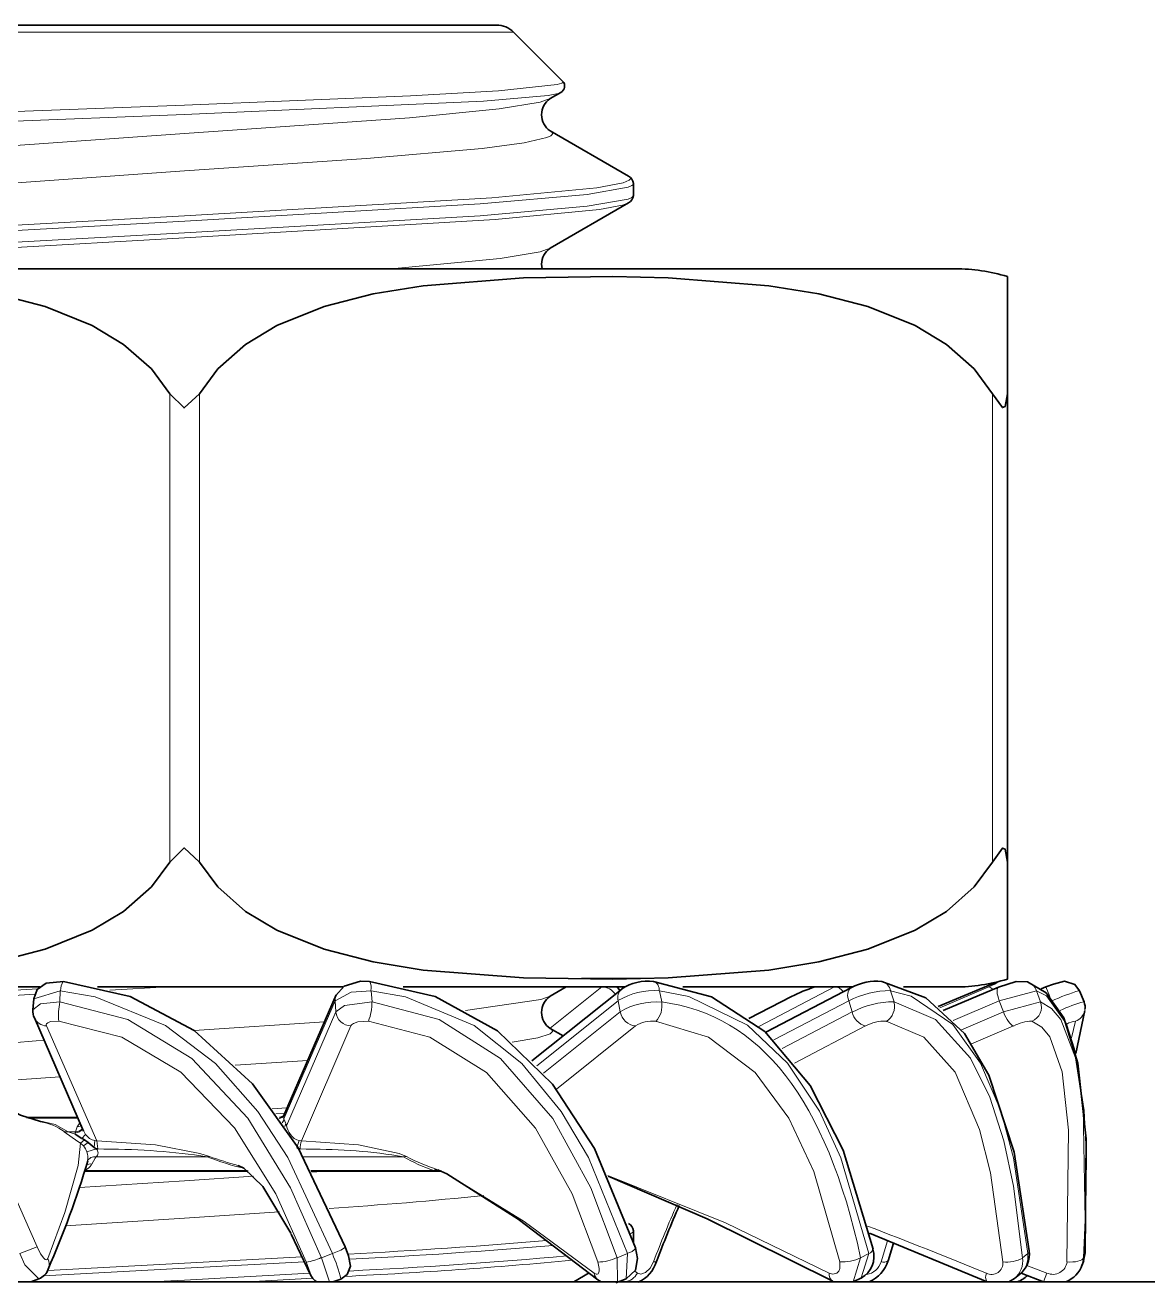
# Model space of a CAD drawing. Extents: x 218 to 1434, y 54 to 743.
# Drawn here: x 593.967 to 597.72, y 221.756 to 225.96 of the extents above; entities that cross this region are included whole.
import ezdxf

# ---------------------------------------------------------------- set-up
doc = ezdxf.new("R2010")
doc.units = 0

msp = doc.modelspace()

# ---------------------------------------------------------------- linework, layer by layer
at = {"color": 7, "lineweight": 13, "ltscale": 0.014305}
msp.add_line((593.4008, 225.9361), (593.973, 225.9361), dxfattribs=at)
at = {"color": 7, "lineweight": 35, "ltscale": 0.013568}
msp.add_line((593.4574, 225.9595), (594.0001, 225.9595), dxfattribs=at)
at = {"color": 7, "lineweight": 13, "ltscale": 0.040654}
msp.add_line((593.973, 225.9361), (595.5992, 225.9361), dxfattribs=at)
at = {"color": 7, "lineweight": 35, "ltscale": 0.038562}
msp.add_line((594.0001, 225.9595), (595.5426, 225.9595), dxfattribs=at)
at = {"color": 7, "lineweight": 35, "ltscale": 0.005814}
msp.add_line((595.5992, 225.9361), (595.7636, 225.7716), dxfattribs=at)
at = {"color": 7, "lineweight": 35, "ltscale": 0.001036}
msp.add_line((595.7576, 225.7347), (595.7217, 225.7139), dxfattribs=at)
at = {"color": 7, "lineweight": 13, "ltscale": 0.016383}
msp.add_line((594.499, 225.6924), (593.8441, 225.6672), dxfattribs=at)
at = {"color": 7, "lineweight": 13, "ltscale": 0.016338}
msp.add_line((594.5, 225.6609), (593.847, 225.6357), dxfattribs=at)
at = {"color": 7, "lineweight": 35, "ltscale": 0.007572}
for p, q in [((595.9836, 225.4546), (595.7217, 225.6066)), ((595.9836, 225.3659), (595.7217, 225.2139))]:
    msp.add_line(p, q, dxfattribs=at)
at = {"color": 7, "lineweight": 35, "ltscale": 0.00098381}
for p, q in [((596, 225.4299), (596, 225.3906)), ((596, 221.9299), (596, 221.8906))]:
    msp.add_line(p, q, dxfattribs=at)
at = {"color": 7, "lineweight": 13, "ltscale": 0.018028}
msp.add_line((593.7809, 225.2652), (594.5009, 225.305), dxfattribs=at)
at = {"color": 7, "lineweight": 13, "ltscale": 0.017906}
msp.add_line((593.7849, 225.2825), (594.5, 225.3223), dxfattribs=at)
at = {"color": 7, "lineweight": 13, "ltscale": 0.017981}
msp.add_line((594.499, 225.2655), (593.7809, 225.2258), dxfattribs=at)
at = {"color": 7, "lineweight": 13, "ltscale": 0.017865}
msp.add_line((594.5, 225.2482), (593.7865, 225.2085), dxfattribs=at)
at = {"color": 7, "lineweight": 35, "ltscale": 0.097885}
msp.add_line((591.9246, 225.1452), (595.84, 225.1452), dxfattribs=at)
at = {"color": 7, "lineweight": 35, "ltscale": 0.000378344}
msp.add_line((595.695, 225.1452), (595.6932, 225.1603), dxfattribs=at)
at = {"color": 7, "lineweight": 35, "ltscale": 0.030887}
msp.add_line((595.84, 225.1452), (597.0754, 225.1452), dxfattribs=at)
at = {"color": 7, "lineweight": 35, "ltscale": 0.009785}
for p, q in [((597.25, 224.7279), (597.25, 225.1193)), ((597.25, 222.7712), (597.25, 223.1626))]:
    msp.add_line(p, q, dxfattribs=at)
at = {"color": 7, "lineweight": 13, "ltscale": 0.039132}
for p, q in [((594.45, 224.7279), (594.45, 223.1626)), ((594.55, 224.7279), (594.55, 223.1626)), ((597.2, 224.7279), (597.2, 223.1626))]:
    msp.add_line(p, q, dxfattribs=at)
at = {"color": 7, "lineweight": 35, "ltscale": 0.039132}
msp.add_line((597.25, 224.7279), (597.25, 223.1626), dxfattribs=at)
at = {"color": 7, "lineweight": 13, "ltscale": 0.006113}
msp.add_line((595.8262, 222.7745), (596.0707, 222.7745), dxfattribs=at)
at = {"color": 7, "lineweight": 35, "ltscale": 0.019809}
msp.add_line((593.2231, 222.7452), (594.0154, 222.7452), dxfattribs=at)
at = {"color": 7, "lineweight": 13, "ltscale": 0.005726}
msp.add_line((594.0095, 222.7391), (593.7809, 222.7258), dxfattribs=at)
at = {"color": 7, "lineweight": 13, "ltscale": 0.002316}
msp.add_line((593.9956, 222.706), (594.0844, 222.7324), dxfattribs=at)
at = {"color": 7, "lineweight": 13, "ltscale": 0.000937861}
msp.add_line((594.0844, 222.7324), (594.0824, 222.695), dxfattribs=at)
at = {"color": 7, "lineweight": 35, "ltscale": 0.020505}
msp.add_line((594.2082, 222.7452), (595.0284, 222.7452), dxfattribs=at)
at = {"color": 7, "lineweight": 13, "ltscale": 0.004849}
msp.add_line((594.4432, 222.7452), (594.2495, 222.7348), dxfattribs=at)
at = {"color": 7, "lineweight": 13, "ltscale": 0.000939611}
msp.add_line((595.1234, 222.7324), (595.1265, 222.695), dxfattribs=at)
at = {"color": 7, "lineweight": 35, "ltscale": 0.015251}
msp.add_line((595.2299, 222.7452), (595.84, 222.7452), dxfattribs=at)
at = {"color": 7, "lineweight": 35, "ltscale": 0.009609}
msp.add_line((595.6608, 222.4982), (595.9611, 222.7381), dxfattribs=at)
at = {"color": 7, "lineweight": 13, "ltscale": 0.005533}
msp.add_line((595.7216, 222.6069), (595.8944, 222.7452), dxfattribs=at)
at = {"color": 7, "lineweight": 35, "ltscale": 0.001562}
msp.add_line((595.7757, 222.7452), (595.7217, 222.7139), dxfattribs=at)
at = {"color": 7, "lineweight": 13, "ltscale": 0.000347231}
msp.add_line((595.77, 222.7419), (595.7835, 222.7452), dxfattribs=at)
at = {"color": 7, "lineweight": 35, "ltscale": 0.003294}
msp.add_line((595.84, 222.7452), (595.9717, 222.7452), dxfattribs=at)
at = {"color": 7, "lineweight": 35, "ltscale": 0.000398593}
msp.add_line((595.9549, 222.733), (595.9455, 222.7459), dxfattribs=at)
at = {"color": 7, "lineweight": 13, "ltscale": 0.000956348}
msp.add_line((596.0872, 222.7324), (596.095, 222.695), dxfattribs=at)
at = {"color": 7, "lineweight": 35, "ltscale": 0.014194}
msp.add_line((596.165, 222.7452), (596.7328, 222.7452), dxfattribs=at)
at = {"color": 7, "lineweight": 13, "ltscale": 0.007117}
msp.add_line((596.4196, 222.6135), (596.672, 222.7452), dxfattribs=at)
at = {"color": 7, "lineweight": 35, "ltscale": 0.008073}
msp.add_line((596.4424, 222.5938), (596.7287, 222.7431), dxfattribs=at)
at = {"color": 7, "lineweight": 13, "ltscale": 0.000980357}
msp.add_line((596.8596, 222.7324), (596.8712, 222.695), dxfattribs=at)
at = {"color": 7, "lineweight": 35, "ltscale": 0.004306}
msp.add_line((596.9032, 222.7452), (597.0754, 222.7452), dxfattribs=at)
at = {"color": 7, "lineweight": 35, "ltscale": 0.004773}
msp.add_line((597.1951, 222.7539), (597.0192, 222.6796), dxfattribs=at)
at = {"color": 7, "lineweight": 13, "ltscale": 0.004444}
msp.add_line((597.024, 222.6756), (597.1876, 222.7452), dxfattribs=at)
at = {"color": 7, "lineweight": 35, "ltscale": 0.005026}
msp.add_line((597.0353, 222.6661), (597.2203, 222.7448), dxfattribs=at)
at = {"color": 7, "lineweight": 35, "ltscale": 0.000626552}
msp.add_line((597.2187, 222.7623), (597.1951, 222.7539), dxfattribs=at)
at = {"color": 7, "lineweight": 13, "ltscale": 0.00049045}
msp.add_line((597.1951, 222.7539), (597.2136, 222.7604), dxfattribs=at)
at = {"color": 7, "lineweight": 13, "ltscale": 0.003223}
msp.add_line((597.2228, 222.6988), (597.3473, 222.7324), dxfattribs=at)
at = {"color": 7, "lineweight": 13, "ltscale": 0.000999573}
msp.add_line((597.3473, 222.7324), (597.3613, 222.695), dxfattribs=at)
at = {"color": 7, "lineweight": 35, "ltscale": 0.00042389}
msp.add_line((597.3633, 222.739), (597.379, 222.7452), dxfattribs=at)
at = {"color": 7, "lineweight": 13, "ltscale": 0.000859751}
msp.add_line((597.3918, 222.7133), (597.379, 222.7452), dxfattribs=at)
at = {"color": 7, "lineweight": 35, "ltscale": 0.001004}
msp.add_line((597.4917, 222.7327), (597.5063, 222.6953), dxfattribs=at)
at = {"color": 7, "lineweight": 13, "ltscale": 0.005322}
msp.add_line((593.999, 222.7209), (593.7865, 222.7085), dxfattribs=at)
at = {"color": 7, "lineweight": 35, "ltscale": 0.000923371}
msp.add_line((593.9955, 222.7056), (593.993, 222.6688), dxfattribs=at)
at = {"color": 7, "lineweight": 35, "ltscale": 0.011066}
msp.add_line((594.8299, 222.3129), (595.0065, 222.7187), dxfattribs=at)
at = {"color": 7, "lineweight": 13, "ltscale": 0.010741}
msp.add_line((594.8317, 222.3048), (595.0032, 222.6988), dxfattribs=at)
at = {"color": 7, "lineweight": 13, "ltscale": 0.000933647}
msp.add_line((595.0032, 222.6988), (595.0057, 222.6615), dxfattribs=at)
at = {"color": 7, "lineweight": 13, "ltscale": 0.008695}
msp.add_line((595.6771, 222.4817), (595.9488, 222.6988), dxfattribs=at)
at = {"color": 7, "lineweight": 13, "ltscale": 0.000949374}
msp.add_line((595.9488, 222.6988), (595.9561, 222.6615), dxfattribs=at)
at = {"color": 7, "lineweight": 35, "ltscale": 0.004013}
msp.add_line((596.5286, 222.7129), (596.3855, 222.64), dxfattribs=at)
at = {"color": 7, "lineweight": 13, "ltscale": 0.007058}
msp.add_line((596.4694, 222.5683), (596.7197, 222.6988), dxfattribs=at)
at = {"color": 7, "lineweight": 13, "ltscale": 0.000972939}
msp.add_line((596.7197, 222.6988), (596.7309, 222.6615), dxfattribs=at)
at = {"color": 7, "lineweight": 13, "ltscale": 0.004174}
msp.add_line((597.0692, 222.6335), (597.2228, 222.6988), dxfattribs=at)
at = {"color": 7, "lineweight": 13, "ltscale": 0.000992801}
msp.add_line((597.2228, 222.6988), (597.2366, 222.6615), dxfattribs=at)
at = {"color": 7, "lineweight": 13, "ltscale": 0.003227}
msp.add_line((597.3613, 222.695), (597.2366, 222.6615), dxfattribs=at)
at = {"color": 7, "lineweight": 13, "ltscale": 0.010384}
msp.add_line((595.0057, 222.6615), (594.84, 222.2807), dxfattribs=at)
at = {"color": 7, "lineweight": 13, "ltscale": 0.008201}
msp.add_line((595.9561, 222.6615), (595.6998, 222.4568), dxfattribs=at)
at = {"color": 7, "lineweight": 13, "ltscale": 0.006597}
msp.add_line((596.7309, 222.6615), (596.4969, 222.5395), dxfattribs=at)
at = {"color": 7, "lineweight": 13, "ltscale": 0.003804}
for p, q in [((597.2366, 222.6615), (597.0966, 222.602)), ((597.2704, 222.6152), (597.1304, 222.5556))]:
    msp.add_line(p, q, dxfattribs=at)
at = {"color": 7, "lineweight": 35, "ltscale": 0.00365}
msp.add_line((597.5087, 222.6662), (597.4788, 222.5233), dxfattribs=at)
at = {"color": 7, "lineweight": 35, "ltscale": 0.010312}
msp.add_line((593.9977, 222.6416), (594.1622, 222.2634), dxfattribs=at)
at = {"color": 7, "lineweight": 13, "ltscale": 0.01049}
msp.add_line((594.0382, 222.6152), (594.207, 222.231), dxfattribs=at)
at = {"color": 7, "lineweight": 13, "ltscale": 0.010911}
msp.add_line((594.9675, 222.6288), (594.532, 222.5998), dxfattribs=at)
at = {"color": 7, "lineweight": 13, "ltscale": 0.010457}
msp.add_line((595.056, 222.6152), (594.8906, 222.231), dxfattribs=at)
at = {"color": 7, "lineweight": 35, "ltscale": 0.001256}
msp.add_line((595.7651, 222.5814), (595.7217, 222.6066), dxfattribs=at)
at = {"color": 7, "lineweight": 13, "ltscale": 0.008459}
msp.add_line((596.0068, 222.6152), (595.7427, 222.4037), dxfattribs=at)
at = {"color": 7, "lineweight": 13, "ltscale": 0.006709}
msp.add_line((596.7759, 222.6152), (596.538, 222.491), dxfattribs=at)
at = {"color": 7, "lineweight": 13, "ltscale": 0.001428}
msp.add_line((597.4783, 222.6305), (597.4648, 222.575), dxfattribs=at)
at = {"color": 7, "lineweight": 13, "ltscale": 0.006082}
msp.add_line((594.9114, 222.4999), (594.6687, 222.4837), dxfattribs=at)
at = {"color": 7, "lineweight": 13, "ltscale": 0.007981}
msp.add_line((594.083, 222.4452), (593.7646, 222.4217), dxfattribs=at)
at = {"color": 7, "lineweight": 13, "ltscale": 0.001229}
msp.add_line((594.793, 222.338), (594.842, 222.3407), dxfattribs=at)
at = {"color": 7, "lineweight": 13, "ltscale": 0.00072738}
msp.add_line((594.8052, 222.3212), (594.8342, 222.3228), dxfattribs=at)
at = {"color": 7, "lineweight": 35, "ltscale": 0.00029281}
msp.add_line((594.8188, 222.3093), (594.83, 222.3129), dxfattribs=at)
at = {"color": 7, "lineweight": 35, "ltscale": 0.004279}
msp.add_line((594.1422, 222.3093), (593.9711, 222.3093), dxfattribs=at)
at = {"color": 7, "lineweight": 13, "ltscale": 0.004176}
msp.add_line((594.1434, 222.3065), (593.9764, 222.3065), dxfattribs=at)
at = {"color": 7, "lineweight": 13, "ltscale": 0.000432369}
for p, q in [((594.1351, 222.2614), (594.1411, 222.2776)), ((594.8378, 222.2886), (594.8317, 222.3048))]:
    msp.add_line(p, q, dxfattribs=at)
at = {"color": 7, "lineweight": 13, "ltscale": 0.000407916}
msp.add_line((594.1411, 222.2776), (594.1498, 222.2915), dxfattribs=at)
at = {"color": 7, "lineweight": 13, "ltscale": 0.000348265}
msp.add_line((594.1411, 222.2776), (594.1547, 222.2809), dxfattribs=at)
at = {"color": 7, "lineweight": 35, "ltscale": 5.64575e-05}
msp.add_line((594.8188, 222.3093), (594.8166, 222.3093), dxfattribs=at)
at = {"color": 7, "lineweight": 13, "ltscale": 4.58161e-05}
msp.add_line((594.8188, 222.3093), (594.817, 222.3092), dxfattribs=at)
at = {"color": 7, "lineweight": 13, "ltscale": 0.000268191}
msp.add_line((594.8347, 222.2784), (594.8378, 222.2886), dxfattribs=at)
at = {"color": 7, "lineweight": 13, "ltscale": 0.000206565}
msp.add_line((594.8378, 222.2886), (594.84, 222.2807), dxfattribs=at)
at = {"color": 7, "lineweight": 13, "ltscale": 0.001406}
msp.add_line((594.0972, 222.2614), (594.1432, 222.2291), dxfattribs=at)
at = {"color": 7, "lineweight": 13, "ltscale": 0.000341799}
msp.add_line((594.1108, 222.2614), (594.0972, 222.2614), dxfattribs=at)
at = {"color": 7, "lineweight": 13, "ltscale": 0.000605774}
msp.add_line((594.1351, 222.2614), (594.1108, 222.2614), dxfattribs=at)
at = {"color": 7, "lineweight": 13, "ltscale": 0.000610156}
msp.add_line((594.1108, 222.2614), (594.134, 222.2537), dxfattribs=at)
at = {"color": 7, "lineweight": 13, "ltscale": 0.000102887}
msp.add_line((594.1351, 222.2614), (594.134, 222.2575), dxfattribs=at)
at = {"color": 7, "lineweight": 13, "ltscale": 9.34601e-05}
msp.add_line((594.134, 222.2537), (594.134, 222.2575), dxfattribs=at)
at = {"color": 7, "lineweight": 35, "ltscale": 0.000663846}
msp.add_line((594.1564, 222.2392), (594.1341, 222.2536), dxfattribs=at)
at = {"color": 7, "lineweight": 13, "ltscale": 0.000257309}
msp.add_line((594.1432, 222.2291), (594.1517, 222.2234), dxfattribs=at)
at = {"color": 7, "lineweight": 13, "ltscale": 0.000428745}
msp.add_line((594.165, 222.2343), (594.1517, 222.2234), dxfattribs=at)
at = {"color": 7, "lineweight": 13, "ltscale": 0.000450264}
msp.add_line((594.1564, 222.2392), (594.1689, 222.2521), dxfattribs=at)
at = {"color": 7, "lineweight": 35, "ltscale": 0.0002292}
msp.add_line((594.157, 222.2388), (594.165, 222.2343), dxfattribs=at)
at = {"color": 7, "lineweight": 13, "ltscale": 0.000430747}
msp.add_line((594.1689, 222.2521), (594.1608, 222.2673), dxfattribs=at)
at = {"color": 7, "lineweight": 35, "ltscale": 0.000377425}
msp.add_line((594.1773, 222.2255), (594.165, 222.2343), dxfattribs=at)
at = {"color": 7, "lineweight": 13, "ltscale": 0.000574625}
msp.add_line((594.1981, 222.209), (594.1994, 222.2319), dxfattribs=at)
at = {"color": 7, "lineweight": 13, "ltscale": 0.000192014}
msp.add_line((594.207, 222.231), (594.1994, 222.2319), dxfattribs=at)
at = {"color": 7, "lineweight": 13, "ltscale": 0.00068364}
msp.add_line((594.2093, 222.2038), (594.207, 222.231), dxfattribs=at)
at = {"color": 7, "lineweight": 13, "ltscale": 0.000605574}
msp.add_line((594.8754, 222.209), (594.8831, 222.2319), dxfattribs=at)
at = {"color": 7, "lineweight": 13, "ltscale": 0.000187467}
msp.add_line((594.8906, 222.231), (594.8831, 222.2319), dxfattribs=at)
at = {"color": 7, "lineweight": 13, "ltscale": 0.000346165}
msp.add_line((594.1517, 222.2234), (594.1617, 222.2138), dxfattribs=at)
at = {"color": 7, "lineweight": 13, "ltscale": 0.000487521}
msp.add_line((594.1773, 222.2255), (594.1617, 222.2138), dxfattribs=at)
at = {"color": 7, "lineweight": 13, "ltscale": 0.000841533}
msp.add_line((594.205, 222.2044), (594.173, 222.1939), dxfattribs=at)
at = {"color": 7, "lineweight": 35, "ltscale": 0.000665341}
msp.add_line((594.1981, 222.209), (594.1773, 222.2255), dxfattribs=at)
at = {"color": 7, "lineweight": 35, "ltscale": 0.000198907}
msp.add_line((594.1981, 222.209), (594.2045, 222.2042), dxfattribs=at)
at = {"color": 7, "lineweight": 35, "ltscale": 0.000108337}
msp.add_line((594.2093, 222.2044), (594.205, 222.2044), dxfattribs=at)
at = {"color": 7, "lineweight": 13, "ltscale": 0.000505103}
msp.add_line((594.2093, 222.2038), (594.2295, 222.2035), dxfattribs=at)
at = {"color": 7, "lineweight": 13, "ltscale": 0.000181599}
msp.add_line((594.2295, 222.2035), (594.2368, 222.2034), dxfattribs=at)
at = {"color": 7, "lineweight": 35, "ltscale": 0.000195238}
msp.add_line((594.8754, 222.209), (594.8816, 222.2042), dxfattribs=at)
at = {"color": 7, "lineweight": 35, "ltscale": 0.000106812}
msp.add_line((594.8863, 222.2044), (594.882, 222.2044), dxfattribs=at)
at = {"color": 7, "lineweight": 13, "ltscale": 0.000231678}
msp.add_line((594.882, 222.2044), (594.8861, 222.1961), dxfattribs=at)
at = {"color": 7, "lineweight": 13, "ltscale": 0.000500525}
msp.add_line((594.8863, 222.2038), (594.9063, 222.2035), dxfattribs=at)
at = {"color": 7, "lineweight": 13, "ltscale": 0.000178548}
msp.add_line((594.9063, 222.2035), (594.9135, 222.2034), dxfattribs=at)
at = {"color": 7, "lineweight": 13, "ltscale": 0.000565835}
msp.add_line((594.2009, 222.1726), (594.1892, 222.1532), dxfattribs=at)
at = {"color": 7, "lineweight": 13, "ltscale": 0.000138813}
msp.add_line((594.204, 222.1772), (594.2009, 222.1726), dxfattribs=at)
at = {"color": 7, "lineweight": 13, "ltscale": 0.009285}
msp.add_line((594.5754, 222.1772), (594.204, 222.1772), dxfattribs=at)
at = {"color": 7, "lineweight": 13, "ltscale": 0.00019199}
msp.add_line((594.5754, 222.1772), (594.5829, 222.1788), dxfattribs=at)
at = {"color": 7, "lineweight": 13, "ltscale": 0.008351}
msp.add_line((595.2313, 222.1772), (594.8973, 222.1772), dxfattribs=at)
at = {"color": 7, "lineweight": 13, "ltscale": 0.000247467}
msp.add_line((595.2313, 222.1772), (595.2411, 222.1788), dxfattribs=at)
at = {"color": 7, "lineweight": 35, "ltscale": 0.000431824}
msp.add_line((594.1833, 222.1293), (594.1661, 222.1293), dxfattribs=at)
at = {"color": 7, "lineweight": 13, "ltscale": 0.000342978}
msp.add_line((594.1668, 222.1321), (594.1785, 222.1394), dxfattribs=at)
at = {"color": 7, "lineweight": 13, "ltscale": 0.013544}
msp.add_line((594.7086, 222.1321), (594.1668, 222.1321), dxfattribs=at)
at = {"color": 7, "lineweight": 35, "ltscale": 0.013219}
msp.add_line((594.7121, 222.1293), (594.1833, 222.1293), dxfattribs=at)
at = {"color": 7, "lineweight": 13, "ltscale": 0.005775}
msp.add_line((594.7305, 222.1128), (594.5, 222.0977), dxfattribs=at)
at = {"color": 7, "lineweight": 13, "ltscale": 0.010281}
msp.add_line((595.3328, 222.1321), (594.9215, 222.1321), dxfattribs=at)
at = {"color": 7, "lineweight": 35, "ltscale": 0.010886}
msp.add_line((595.3584, 222.1293), (594.923, 222.1293), dxfattribs=at)
at = {"color": 7, "lineweight": 13, "ltscale": 0.001256}
msp.add_line((594.975, 222.1293), (594.9249, 222.1258), dxfattribs=at)
at = {"color": 7, "lineweight": 13, "ltscale": 0.00035131}
msp.add_line((595.3328, 222.1321), (595.3467, 222.1302), dxfattribs=at)
at = {"color": 7, "lineweight": 35, "ltscale": 0.000834645}
msp.add_line((595.3767, 222.1208), (595.3461, 222.1341), dxfattribs=at)
at = {"color": 7, "lineweight": 13, "ltscale": 0.000284404}
msp.add_line((595.3467, 222.1302), (595.358, 222.1295), dxfattribs=at)
at = {"color": 7, "lineweight": 13, "ltscale": 0.008794}
msp.add_line((594.5, 222.0977), (594.149, 222.0747), dxfattribs=at)
at = {"color": 7, "lineweight": 13, "ltscale": 0.007952}
msp.add_line((594.8174, 221.9935), (594.5, 221.9728), dxfattribs=at)
at = {"color": 7, "lineweight": 13, "ltscale": 0.009966}
msp.add_line((594.5, 221.9728), (594.1022, 221.9465), dxfattribs=at)
at = {"color": 7, "lineweight": 13, "ltscale": 0.003695}
msp.add_line((594.9183, 221.7885), (594.8551, 221.9221), dxfattribs=at)
at = {"color": 7, "lineweight": 35, "ltscale": 0.003699}
msp.add_line((594.9197, 221.7851), (594.8566, 221.9189), dxfattribs=at)
at = {"color": 7, "lineweight": 35, "ltscale": 0.010644}
msp.add_line((596.7889, 221.9219), (597.1827, 221.7599), dxfattribs=at)
at = {"color": 7, "lineweight": 13, "ltscale": 0.001851}
msp.add_line((596.8499, 221.8972), (596.8282, 221.8264), dxfattribs=at)
at = {"color": 7, "lineweight": 35, "ltscale": 0.001541}
msp.add_line((596.869, 221.8894), (596.8512, 221.8304), dxfattribs=at)
at = {"color": 7, "lineweight": 13, "ltscale": 0.00155}
msp.add_line((593.949, 221.8542), (594.0068, 221.8766), dxfattribs=at)
at = {"color": 7, "lineweight": 13, "ltscale": 0.000998367}
msp.add_line((594.9569, 221.8402), (594.9943, 221.8542), dxfattribs=at)
at = {"color": 7, "lineweight": 13, "ltscale": 0.000932929}
msp.add_line((595.9454, 221.8402), (595.98, 221.8542), dxfattribs=at)
at = {"color": 7, "lineweight": 13, "ltscale": 0.002107}
for p, q in [((595.9763, 221.77), (595.98, 221.8542)), ((596.7595, 221.8402), (596.7347, 221.7597))]:
    msp.add_line(p, q, dxfattribs=at)
at = {"color": 7, "lineweight": 13, "ltscale": 0.000774352}
msp.add_line((596.7595, 221.8402), (596.7872, 221.8542), dxfattribs=at)
at = {"color": 7, "lineweight": 13, "ltscale": 0.00214}
msp.add_line((596.761, 221.7727), (596.7872, 221.8542), dxfattribs=at)
at = {"color": 7, "lineweight": 13, "ltscale": 0.000554065}
msp.add_line((597.3012, 221.8402), (597.3184, 221.8542), dxfattribs=at)
at = {"color": 7, "lineweight": 13, "ltscale": 0.000369274}
msp.add_line((597.5049, 221.8402), (597.5098, 221.8542), dxfattribs=at)
at = {"color": 7, "lineweight": 35, "ltscale": 0.000674521}
msp.add_line((597.505, 221.8296), (597.5101, 221.8561), dxfattribs=at)
at = {"color": 7, "lineweight": 13, "ltscale": 0.000625967}
msp.add_line((597.505, 221.8296), (597.5098, 221.8542), dxfattribs=at)
at = {"color": 7, "lineweight": 13, "ltscale": 0.011455}
msp.add_line((594.0425, 221.7975), (594.5, 221.8223), dxfattribs=at)
at = {"color": 7, "lineweight": 13, "ltscale": 0.009829}
msp.add_line((594.5, 221.8223), (594.8926, 221.8435), dxfattribs=at)
at = {"color": 7, "lineweight": 13, "ltscale": 0.010006}
msp.add_line((594.5009, 221.805), (594.9006, 221.8264), dxfattribs=at)
at = {"color": 7, "lineweight": 13, "ltscale": 0.00213}
msp.add_line((594.9569, 221.8402), (594.9839, 221.7594), dxfattribs=at)
at = {"color": 7, "lineweight": 13, "ltscale": 0.002019}
msp.add_line((595.9454, 221.8402), (595.9464, 221.7595), dxfattribs=at)
at = {"color": 7, "lineweight": 13, "ltscale": 0.000247663}
msp.add_line((596.0675, 221.8264), (596.0774, 221.827), dxfattribs=at)
at = {"color": 7, "lineweight": 13, "ltscale": 0.001806}
msp.add_line((597.3823, 221.7885), (597.3148, 221.8143), dxfattribs=at)
at = {"color": 7, "lineweight": 13, "ltscale": 0.000618853}
msp.add_line((597.5049, 221.8402), (597.5002, 221.8159), dxfattribs=at)
at = {"color": 7, "lineweight": 35, "ltscale": 0.000395483}
msp.add_line((597.5002, 221.8159), (597.5054, 221.8308), dxfattribs=at)
at = {"color": 7, "lineweight": 35, "ltscale": 0.000707186}
msp.add_line((593.986, 221.7595), (594.0125, 221.7696), dxfattribs=at)
at = {"color": 7, "lineweight": 13, "ltscale": 0.011834}
msp.add_line((594.0283, 221.7795), (594.5009, 221.805), dxfattribs=at)
at = {"color": 7, "lineweight": 13, "ltscale": 0.002833}
msp.add_line((594.499, 221.7655), (594.3859, 221.7595), dxfattribs=at)
at = {"color": 7, "lineweight": 13, "ltscale": 0.010498}
msp.add_line((594.499, 221.7655), (594.9183, 221.7881), dxfattribs=at)
at = {"color": 7, "lineweight": 13, "ltscale": 0.005449}
msp.add_line((594.7108, 221.7595), (594.9284, 221.7714), dxfattribs=at)
at = {"color": 7, "lineweight": 35, "ltscale": 0.00071127}
msp.add_line((594.9951, 221.7593), (595.0219, 221.7691), dxfattribs=at)
at = {"color": 7, "lineweight": 35, "ltscale": 0.001493}
msp.add_line((595.852, 221.7895), (595.8004, 221.7595), dxfattribs=at)
at = {"color": 7, "lineweight": 35, "ltscale": 0.000324643}
msp.add_line((595.8817, 221.7665), (595.8926, 221.7595), dxfattribs=at)
at = {"color": 7, "lineweight": 35, "ltscale": 0.000931801}
msp.add_line((595.9417, 221.7563), (595.9763, 221.77), dxfattribs=at)
at = {"color": 7, "lineweight": 13, "ltscale": 0.000271707}
msp.add_line((596.0134, 221.7885), (596.0048, 221.7951), dxfattribs=at)
at = {"color": 7, "lineweight": 35, "ltscale": 0.000771282}
msp.add_line((596.7347, 221.7597), (596.7624, 221.7733), dxfattribs=at)
at = {"color": 7, "lineweight": 35, "ltscale": 0.000556346}
msp.add_line((597.2737, 221.7708), (597.2546, 221.7594), dxfattribs=at)
at = {"color": 7, "lineweight": 35, "ltscale": 0.000552157}
msp.add_line((597.2737, 221.7708), (597.291, 221.7845), dxfattribs=at)
at = {"color": 7, "lineweight": 35, "ltscale": 0.002003}
msp.add_line((597.296, 221.7888), (597.3705, 221.7595), dxfattribs=at)
at = {"color": 7, "lineweight": 13, "ltscale": 0.000781057}
msp.add_line((597.3823, 221.7885), (597.3705, 221.7595), dxfattribs=at)
at = {"color": 7, "lineweight": 35}
msp.add_line((452.3154, 221.7595), (736.6846, 221.7595), dxfattribs=at)
at = {"color": 7, "lineweight": 13}
for points in [[(595.7636, 225.7716), (595.7645, 225.7704), (595.7646, 225.7692), (595.764, 225.7681), (595.7607, 225.7657), (595.7455, 225.7609), (595.5496, 225.7401), (595.2552, 225.7233), (594.499, 225.6924)], [(595.7576, 225.7347), (595.749, 225.7313), (595.7153, 225.7247), (595.4986, 225.7054), (594.5, 225.6609)], [(595.7217, 225.7139), (595.6879, 225.702), (595.5514, 225.6794), (595.2516, 225.6501), (594.5, 225.5977)], [(594.5, 225.5977), (593.6512, 225.5371), (593.3542, 225.5023), (593.2886, 225.4864), (593.2736, 225.4782), (593.2708, 225.4741), (593.2714, 225.47), (593.2751, 225.4659), (593.2783, 225.4639)], [(595.7217, 225.6066), (595.7271, 225.6026), (595.7286, 225.6006), (595.7294, 225.5976), (595.7291, 225.5961), (595.7272, 225.593), (595.7235, 225.59), (595.7111, 225.584), (595.6353, 225.5664), (595.4949, 225.5478), (595.1084, 225.514), (594.5, 225.4728)], [(594.5, 225.4728), (593.6584, 225.4128), (593.3604, 225.3784), (593.2961, 225.364), (593.2783, 225.3566)], [(594.5, 225.3223), (595.5267, 225.3828), (595.8776, 225.4162), (595.9663, 225.4331), (595.9863, 225.4417), (595.9891, 225.4445), (595.9897, 225.446), (595.9899, 225.4482), (595.9889, 225.4503), (595.9836, 225.4546)], [(594.5009, 225.305), (595.4882, 225.3622), (595.8459, 225.3936), (595.9821, 225.4176), (595.9944, 225.4231), (595.998, 225.4258), (595.9998, 225.4286), (596, 225.4299)], [(594.499, 225.2655), (595.4874, 225.3228), (595.8457, 225.3542), (595.982, 225.3783), (595.9944, 225.3837), (595.998, 225.3865), (595.9998, 225.3892), (596, 225.3906)], [(594.5, 225.2482), (595.5382, 225.3096), (595.8872, 225.3435), (595.964, 225.3584), (595.9836, 225.3659)], [(595.7217, 225.2139), (595.6884, 225.2021), (595.5544, 225.1798), (595.1907, 225.1452)], [(594.9943, 221.8542), (594.8445, 222.1749), (594.7444, 222.3284), (594.6028, 222.489), (594.4357, 222.6162), (594.2009, 222.7122), (594.0844, 222.7324)], [(595.0032, 222.6988), (595.0565, 222.7276), (595.1234, 222.7324)], [(595.98, 221.8542), (595.8501, 222.1748), (595.759, 222.3287), (595.627, 222.4894), (595.4675, 222.6164), (595.2386, 222.7122), (595.1234, 222.7324)], [(596.7872, 221.8542), (596.6929, 222.1745), (596.6216, 222.3297), (596.5152, 222.49), (596.3811, 222.6177), (596.1852, 222.7128), (596.0872, 222.7324)], [(597.3184, 221.8542), (597.2711, 222.1739), (597.2285, 222.3309), (597.1606, 222.4904), (597.0681, 222.6197), (596.9282, 222.7139), (596.8596, 222.7324)], [(597.1876, 222.7452), (597.21, 222.7557), (597.2162, 222.7595), (597.2172, 222.7602), (597.2159, 222.761), (597.2136, 222.7604)], [(597.5098, 221.8542), (597.515, 222.1735), (597.5068, 222.3318), (597.4749, 222.5383), (597.4473, 222.6215), (597.3807, 222.715), (597.3473, 222.7324)], [(594.0824, 222.695), (594.0181, 222.6892), (593.993, 222.6688)], [(594.0824, 222.695), (594.3102, 222.6363), (594.5238, 222.5062), (594.7111, 222.3064), (594.8538, 222.0741), (594.9569, 221.8402)], [(595.1265, 222.695), (595.0339, 222.6827), (595.0057, 222.6615)], [(595.1265, 222.695), (595.3507, 222.6361), (595.556, 222.5056), (595.7302, 222.3055), (595.8575, 222.0734), (595.9454, 221.8402)], [(595.7217, 222.7139), (595.6903, 222.7027), (595.439, 222.6669)], [(596.8712, 222.695), (597.0098, 222.6364), (597.1271, 222.5067), (597.1915, 222.3767), (597.2383, 222.2307), (597.2708, 222.079), (597.3012, 221.8402)], [(597.3613, 222.695), (597.3976, 222.6737), (597.4288, 222.6368), (597.4779, 222.5083), (597.503, 222.3407), (597.5101, 221.9669), (597.5049, 221.8402)], [(594.0798, 222.6305), (594.052, 222.6295), (594.0424, 222.6257), (594.0383, 222.6214), (594.0376, 222.619), (594.0382, 222.6152)], [(594.0798, 222.6305), (594.2897, 222.5777), (594.4878, 222.4601), (594.6665, 222.2742), (594.8044, 222.0543), (594.9064, 221.8264)], [(595.1141, 222.6305), (595.0787, 222.6285), (595.0648, 222.6234), (595.0579, 222.6181), (595.056, 222.6152)], [(595.1141, 222.6305), (595.3199, 222.5775), (595.5086, 222.4596), (595.6732, 222.2732), (595.7952, 222.0536), (595.8817, 221.8264)], [(595.7217, 222.6066), (595.7277, 222.602), (595.729, 222.5996), (595.7291, 222.5961), (595.7278, 222.5937), (595.722, 222.589), (595.6801, 222.5752), (595.5947, 222.5602)], [(596.0744, 222.6305), (596.251, 222.5775), (596.4071, 222.4595), (596.5192, 222.3064), (596.6029, 222.128), (596.6902, 221.8264)], [(596.8448, 222.6305), (596.9705, 222.5777), (597.0751, 222.4603), (597.1573, 222.269), (597.1937, 222.1239), (597.2346, 221.8264)], [(597.3323, 222.6305), (597.3649, 222.6113), (597.3922, 222.5781), (597.4329, 222.4616), (597.4547, 222.2671), (597.4492, 221.8264)], [(594.0068, 221.8766), (593.9268, 222.0586), (593.8298, 222.2381), (593.7115, 222.4085), (593.5223, 222.5971)], [(594.1108, 222.2614), (594.0674, 222.2857), (593.9764, 222.3065)], [(594.207, 222.231), (594.4029, 222.218), (594.5507, 222.1891), (594.5829, 222.1788)], [(594.8906, 222.231), (595.0815, 222.218), (595.2166, 222.1889), (595.2411, 222.1788)], [(594.1517, 222.2234), (594.1439, 222.1482), (594.0994, 221.9911), (594.0423, 221.8374)], [(595.8689, 221.7885), (595.6353, 221.9612), (595.3767, 222.1208)], [(596.6543, 221.7885), (596.3079, 221.9564), (595.9142, 222.1147)], [(594.0125, 221.7696), (593.9663, 221.8165), (593.949, 221.8542)], [(594.0423, 221.8374), (594.0402, 221.8344), (594.0374, 221.8335), (594.0338, 221.8347), (594.0288, 221.8387), (594.0179, 221.8536), (594.0068, 221.8766)], [(594.9064, 221.8264), (594.9192, 221.7903), (594.9203, 221.7863), (594.9205, 221.7853), (594.9183, 221.7885)], [(595.8817, 221.8264), (595.8861, 221.804), (595.8857, 221.7951), (595.8836, 221.7887), (595.8819, 221.7866), (595.8787, 221.785), (595.8757, 221.7851), (595.8689, 221.7885)], [(596.0675, 221.8264), (596.056, 221.8054), (596.0407, 221.7905), (596.0248, 221.7849), (596.0134, 221.7885)], [(596.6902, 221.8264), (596.6903, 221.8039), (596.6867, 221.7951), (596.6805, 221.7886), (596.6668, 221.7849), (596.6543, 221.7885)]]:
    msp.add_lwpolyline(points, dxfattribs=at)
at = {"color": 7, "lineweight": 35}
for points in [[(594.45, 224.7279), (594.3891, 224.8109), (594.2961, 224.8928), (594.1914, 224.9557), (594.0333, 225.0193), (593.8701, 225.0613), (593.7024, 225.0887), (593.3668, 225.1148), (592.8349, 225.1127), (592.4798, 225.0792), (592.3029, 225.0438), (592.0647, 224.9587), (591.954, 224.8929), (591.8688, 224.8194), (591.8, 224.7279)], [(594.55, 224.7279), (594.6108, 224.8109), (594.7039, 224.8928), (594.8086, 224.9557), (594.9667, 225.0193), (595.1299, 225.0613), (595.2976, 225.0887), (595.6332, 225.1148), (595.9312, 225.119)], [(597.2, 224.7279), (597.1391, 224.8109), (597.0461, 224.8928), (596.9414, 224.9557), (596.7833, 225.0193), (596.6201, 225.0613), (596.4524, 225.0887), (596.1168, 225.1148), (595.9312, 225.119)], [(594.55, 224.7279), (594.4983, 224.6806), (594.45, 224.7279)], [(597.25, 224.7279), (597.2427, 224.6846), (597.2336, 224.6813), (597.2, 224.7279)], [(594.55, 223.1626), (594.4983, 223.2098), (594.45, 223.1626)], [(597.25, 223.1626), (597.2427, 223.2059), (597.2336, 223.2092), (597.2, 223.1626)], [(594.45, 223.1626), (594.3891, 223.0795), (594.2961, 222.9977), (594.1914, 222.9348), (594.0333, 222.8712), (593.8701, 222.8291), (593.7024, 222.8018), (593.3668, 222.7757), (592.8349, 222.7778), (592.4798, 222.8113), (592.3029, 222.8466), (592.0647, 222.9318), (591.954, 222.9975), (591.8688, 223.0711), (591.8, 223.1626)], [(594.55, 223.1626), (594.6108, 223.0795), (594.7039, 222.9977), (594.8086, 222.9348), (594.9667, 222.8712), (595.1299, 222.8291), (595.2976, 222.8018), (595.6332, 222.7757), (595.9312, 222.7714)], [(597.2, 223.1626), (597.1391, 223.0795), (597.0461, 222.9977), (596.9414, 222.9348), (596.7833, 222.8712), (596.6201, 222.8291), (596.4524, 222.8018), (596.1168, 222.7757), (595.9312, 222.7714)], [(593.9956, 222.706), (594.0071, 222.7363), (594.0374, 222.7581), (594.0949, 222.7639)], [(595.0371, 221.8764), (594.8795, 222.207), (594.7264, 222.4215), (594.5322, 222.5996), (594.3175, 222.7129), (594.0949, 222.7639)], [(595.0059, 222.717), (595.033, 222.7483), (595.0881, 222.7644), (595.1178, 222.7639)], [(596.007, 221.8738), (595.8698, 222.2049), (595.7297, 222.4201), (595.546, 222.599), (595.3376, 222.7128), (595.1178, 222.7639)], [(596.8011, 221.8692), (596.7012, 222.2002), (596.5913, 222.4158), (596.4398, 222.5962), (596.2609, 222.7118), (596.0675, 222.7638)], [(597.3233, 221.863), (597.2729, 222.1926), (597.1885, 222.4501), (597.1066, 222.5891), (596.978, 222.7085), (596.8303, 222.7635)], [(597.3178, 222.7618), (597.2791, 222.7631), (597.22, 222.7446)], [(597.5101, 221.8561), (597.5131, 222.2372), (597.4859, 222.4901), (597.439, 222.6425), (597.3795, 222.7259), (597.3178, 222.7618)], [(597.4917, 222.7327), (597.4761, 222.7537), (597.4407, 222.7647), (597.4038, 222.7548), (597.379, 222.7452)], [(593.5223, 222.5971), (593.8187, 222.3874), (593.9518, 222.3172), (594.0184, 222.2951)], [(594.8551, 221.9221), (594.7609, 222.0785), (594.6978, 222.1393), (594.679, 222.1481)], [(595.3767, 222.1208), (595.6144, 221.9687), (595.8817, 221.7665)], [(595.9152, 222.1126), (596.2469, 221.9706), (596.6664, 221.7615)], [(595.0219, 221.7691), (595.0432, 221.7841), (595.0546, 221.8115), (595.048, 221.8467), (595.0371, 221.8764)], [(595.9763, 221.77), (596.0068, 221.7982), (596.014, 221.8381), (596.007, 221.8736)]]:
    msp.add_lwpolyline(points, dxfattribs=at)
for centre, radius, start, end in [((595.5426, 225.8795), 0.08, 45.0045, 89.9955), ((595.7472, 225.7555), 0.0231, 296.4786, 44.558), ((595.7565, 225.6613), 0.0632, 123.5038, 180.9187), ((595.7565, 225.6592), 0.0632, 179.0819, 236.4745), ((595.9711, 225.4283), 0.0291, 3.2924, 64.5405), ((595.9711, 225.3922), 0.0291, 295.4737, 356.7101), ((595.7565, 225.1613), 0.0632, 123.5258, 180.9167), ((597.0754, 224.5447), 0.6005, 73.0947, 89.9956), ((596.0483, 222.6068), 0.158, 83.0053, 123.5852), ((596.7715, 222.2407), 0.531, 108.1531, 117.2227), ((596.8152, 222.5805), 0.184, 85.2992, 118.0207), ((597.0754, 223.3457), 0.6005, 270.0044, 286.9053), ((595.7565, 222.6613), 0.0632, 123.5258, 180.9167), ((597.4591, 222.6768), 0.0508, 351.5755, 21.3182), ((594.0538, 222.6654), 0.061, 177.2269, 202.9571), ((595.7565, 222.6592), 0.0632, 179.0819, 236.4745), ((591.1924, 223.0547), 3.1141, 336.2801, 343.388), ((599.2203, 220.6656), 3.3506, 156.2587, 159.7163), ((595.9714, 221.9285), 0.0287, 2.8741, 64.8975), ((596.7217, 221.8447), 0.0825, 298.6081, 17.1827), ((597.2351, 221.8533), 0.0887, 309.1299, 6.3284), ((595.9651, 221.8645), 0.1182, 295.7182, 341.5631), ((596.7445, 221.8617), 0.1111, 293.1035, 343.6583), ((597.4109, 221.8477), 0.0947, 291.5101, 341.1667), ((593.9907, 221.8231), 0.0578, 292.0975, 338.1445), ((594.97, 221.8058), 0.0543, 202.2972, 238.5587), ((597.2454, 221.8568), 0.1046, 291.4571, 313.1544)]:
    msp.add_arc(centre, radius, start, end, dxfattribs=at)
at = {"color": 7, "lineweight": 13}
for centre, radius, start, end in [((594.1418, 222.7334), 0.0566, 146.9466, 180.9649), ((595.0792, 222.7431), 0.0446, 346.38, 28.2837), ((595.8936, 222.6911), 0.0543, 32.8385, 89.055), ((595.9866, 222.7089), 0.039, 131.1853, 194.8743), ((596.0704, 222.4917), 0.2411, 86.0004, 120.4132), ((596.0546, 222.7354), 0.032, 354.8025, 65.4569), ((596.7552, 222.2727), 0.4951, 107.3496, 117.241), ((596.6692, 222.7043), 0.0413, 37.2502, 86.1022), ((596.7533, 222.7165), 0.0371, 132.7403, 207.7531), ((596.863, 222.419), 0.3143, 90.6363, 117.1279), ((596.8212, 222.7263), 0.0386, 9.0616, 76.3023), ((597.1846, 222.726), 0.0197, 32.9625, 81.0525), ((597.3035, 222.718), 0.0461, 18.1591, 71.8654), ((597.6819, 222.0818), 0.6786, 106.3016, 114.7426), ((594.2963, 222.6518), 0.2179, 168.5845, 185.6157), ((595.0457, 222.7019), 0.0426, 159.1648, 184.1164), ((594.9482, 222.6937), 0.1779, 339.1551, 0.4238), ((596.0774, 222.4545), 0.2409, 85.8165, 120.3715), ((596.0186, 222.6825), 0.077, 317.074, 9.2971), ((596.8735, 222.3834), 0.3124, 90.4329, 117.1424), ((596.8141, 222.68), 0.0587, 301.7403, 14.7278), ((597.3118, 222.6784), 0.0522, 293.2882, 18.4946), ((597.6369, 222.218), 0.4953, 105.3006, 115.135), ((595.0573, 222.6674), 0.0522, 186.5199, 268.6686), ((596.0135, 222.6729), 0.0584, 191.1794, 263.3952), ((596.7935, 222.6752), 0.0635, 192.3443, 253.6648), ((597.4602, 222.6767), 0.0496, 291.3434, 347.7675), ((594.0388, 222.6606), 0.0454, 204.8311, 269.3358), ((596.0624, 222.5237), 0.1074, 83.5963, 121.2882), ((596.8402, 222.4946), 0.1365, 88.0687, 118.0908), ((597.3392, 222.4838), 0.1476, 92.6565, 117.6445), ((597.488, 222.5507), 0.0809, 96.927, 119.2684), ((595.2661, 204.1755), 18.4324, 93.84411, 95.16423), ((594.8135, 222.3289), 0.023, 275.9598, 327.1497), ((594.8369, 222.3103), 0.00742, 159.4213, 226.9449), ((593.9907, 222.1172), 0.1796, 53.5776, 81.1468), ((594.1361, 222.2838), 0.0261, 265.5617, 331.1923), ((594.1357, 222.2893), 0.0278, 268.758, 323.9241), ((594.8043, 222.3073), 0.0275, 323.1417, 354.8296), ((594.9521, 222.3182), 0.1183, 198.5176, 213.9673), ((594.2107, 222.2817), 0.0512, 215.2936, 257.2327), ((594.8936, 222.2777), 0.047, 212.8546, 257.1225), ((594.9658, 222.2062), 0.0794, 161.7063, 181.7218), ((594.1174, 222.1757), 0.0584, 18.1637, 40.7214), ((594.1268, 222.1741), 0.05, 348.3503, 23.2737), ((594.1931, 222.1907), 0.0176, 308.8206, 48.9552), ((594.2403, 219.9691), 2.2339, 81.3712, 90.0889), ((594.9292, 220.3569), 1.8459, 80.5745, 90.4854), ((594.1848, 222.1234), 0.0301, 81.5047, 116.05), ((594.1986, 222.1511), 0.0265, 78.4533, 156.1313), ((594.1546, 222.169), 0.038, 308.8249, 335.4327), ((595.0018, 223.3207), 1.2205, 249.55, 255.6642), ((594.9979, 223.312), 1.2068, 249.8855, 254.6768), ((595.5176, 222.6879), 0.5856, 240.7334, 251.6063), ((595.5568, 222.7779), 0.6772, 242.2159, 252.1254), ((595.342, 222.1136), 0.0207, 70.756, 116.564), ((595.3518, 222.107), 0.0238, 66.7933, 102.5808), ((594.0902, 235.8688), 13.8924, 273.6873, 275.82394), ((599.0866, 220.7027), 3.2214, 155.9023, 159.5842), ((589.2894, 202.5043), 20.836, 67.74728, 68.92191), ((593.9305, 243.1589), 21.3357, 272.99709, 274.78496), ((595.9879, 221.934), 0.0129, 284.0915, 341.6244), ((594.4319, 221.6181), 0.6094, 14.3567, 22.774), ((594.9636, 221.9731), 0.1221, 284.4853, 307.2561), ((593.9723, 242.729), 20.9217, 272.9574, 274.82385), ((595.9716, 221.8983), 0.044, 280.7881, 325.1036), ((596.7823, 221.8741), 0.0199, 283.7506, 345.591), ((597.2405, 221.8441), 0.0783, 310.2412, 7.3465), ((597.3124, 221.8634), 0.011, 303.0495, 357.8287), ((594.0031, 221.8172), 0.0441, 339.3532, 27.3644), ((594.8885, 221.977), 0.1523, 276.7653, 296.5326), ((594.1883, 239.1754), 17.4181, 272.79158, 275.29656), ((594.1128, 240.5486), 18.7762, 272.8599, 275.08697), ((595.8805, 221.9761), 0.1502, 270.4423, 295.5263), ((596.6983, 221.9654), 0.1394, 266.6702, 296.0729), ((596.7723, 221.842), 0.0578, 276.7835, 344.3935), ((596.8373, 221.8505), 0.025, 249.253, 304.7094), ((597.1977, 221.8218), 0.0372, 241.8779, 7.1222), ((597.2487, 221.9331), 0.1073, 262.4981, 299.4671), ((597.2233, 221.8304), 0.0782, 310.206, 7.1599), ((597.4024, 221.8324), 0.0477, 245.3264, 352.7538), ((595.9036, 221.7939), 0.0351, 188.8699, 231.2908), ((595.9636, 221.8155), 0.0565, 277.2799, 331.4667), ((596.6823, 221.7841), 0.0279, 171.1819, 235.0708), ((597.2062, 221.775), 0.0287, 152.7861, 212.623)]:
    msp.add_arc(centre, radius, start, end, dxfattribs=at)
for centre, major_axis, ratio, start_param, end_param in [((597.2399, 222.6988), (0.0196, -0.046), 0.317587, 3.16776, 4.578112), ((518.6926, 47.1031), (-77.5677, -175.5463), 0.054559, 3.066673, 3.157789), ((597.2537, 222.6615), (0.0196, -0.046), 0.31759, 4.578117, 6.106444), ((597.4554, 221.8446), (0.0499, -0.0025), 0.371282, 4.606539, 6.179992)]:
    msp.add_ellipse(centre, major_axis=major_axis, ratio=ratio, start_param=start_param, end_param=end_param, dxfattribs=at)

doc.saveas('drawing.dxf')
